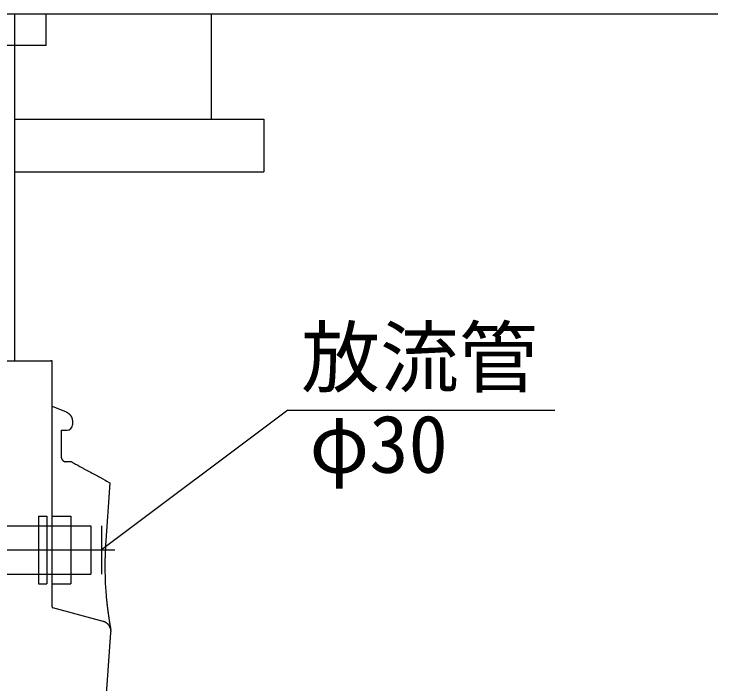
# Model space of a CAD drawing. Units: millimetres, scale not verified. Extents: x -8093 to 8093, y -5792 to 5792.
# Drawn here: x -3575 to -2905, y -1652 to -1015 of the extents above; entities that cross this region are included whole.
import ezdxf
from ezdxf.enums import TextEntityAlignment as Align

# ---------------------------------------------------------------- set-up
doc = ezdxf.new("R2010")
doc.units = ezdxf.units.MM
doc.header["$LTSCALE"] = 30
doc.linetypes.add('LONG_CHAIN', pattern=[21, 18, -1, 1, -1])
doc.layers.add('0-1_00クル-フ-0躯体', color=3, linetype='Continuous', lineweight=25)
doc.layers.add('0-2_00クル-フ-1機器', color=2, linetype='Continuous', lineweight=25)
doc.styles.add('ＭＳ ゴシック', font='')
doc.styles.get('ＭＳ ゴシック').set_extended_font_data('MS Gothic')

msp = doc.modelspace()

# ---------------------------------------------------------------- linework, layer by layer
at = {"layer": '0-1_00クル-フ-0躯体'}
for p, q in [((-4055.52, -1344.54), (-3539.52, -1344.54)), ((-3529.85, -1410.54), (-3524.1, -1410.54)), ((-3521.73, -1440.54), (-3525.36, -1440.54)), ((-3551.52, -1492.34), (-3551.52, -1556.74)), ((-3538.52, -1492.34), (-3520.52, -1492.34)), ((-3520.52, -1492.34), (-3520.52, -1556.74)), ((-3593.52, -1501.54), (-3501.52, -1501.54)), ((-3538.52, -1578.77), (-3538.52, -1501.04)), ((-3501.52, -1501.54), (-3501.52, -1547.54)), ((-3491.52, -1501.54), (-3491.52, -1547.54)), ((-3593.52, -1547.54), (-3501.52, -1547.54)), ((-3551.52, -1556.74), (-3543.52, -1556.74)), ((-3538.52, -1556.74), (-3520.52, -1556.74))]:
    msp.add_line(p, q, dxfattribs=at)
at = {"layer": '0-1_00クル-フ-0躯体', "color": 4}
for q in [(-3491.52, -1524.54), (-3060.27, -1391.58)]:
    msp.add_line((-3314.2, -1391.58), q, dxfattribs=at)
at = {"layer": '0-1_00クル-フ-0躯体', "linetype": 'LONG_CHAIN'}
msp.add_line((-3746.98, -1524.54), (-3478.83, -1524.54), dxfattribs=at)
at = {"layer": '0-1_00クル-フ-0躯体'}
for points in [[(-3538.52, -1501.04), (-3538.52, -1344.54), (-3539.52, -1344.54)], [(-3538.52, -1387.68), (-3525.16, -1393.12), (-3525.1, -1393.14), (-3525.04, -1393.16), (-3524.97, -1393.19), (-3524.9, -1393.22), (-3524.81, -1393.26), (-3524.73, -1393.3), (-3524.64, -1393.34), (-3524.55, -1393.38), (-3524.46, -1393.43), (-3524.37, -1393.47), (-3524.28, -1393.52), (-3524.18, -1393.57), (-3524.08, -1393.63), (-3523.98, -1393.7), (-3523.86, -1393.77), (-3523.74, -1393.85), (-3523.61, -1393.94), (-3523.48, -1394.03), (-3523.34, -1394.13), (-3523.2, -1394.23), (-3523.06, -1394.33), (-3522.92, -1394.44), (-3522.79, -1394.54), (-3522.67, -1394.63), (-3522.56, -1394.72), (-3522.46, -1394.81), (-3522.36, -1394.89), (-3522.27, -1394.97), (-3522.18, -1395.06), (-3522.09, -1395.15), (-3522, -1395.24), (-3521.9, -1395.35), (-3521.8, -1395.46), (-3521.69, -1395.59), (-3521.58, -1395.71), (-3521.47, -1395.85), (-3521.36, -1395.98), (-3521.25, -1396.11)], [(-3521.25, -1396.11), (-3521.15, -1396.24), (-3521.05, -1396.36), (-3520.96, -1396.47), (-3520.89, -1396.58), (-3520.81, -1396.68), (-3520.74, -1396.79), (-3520.67, -1396.89), (-3520.61, -1397), (-3520.54, -1397.12), (-3520.47, -1397.24), (-3520.4, -1397.38), (-3520.32, -1397.52), (-3520.25, -1397.67), (-3520.17, -1397.82), (-3520.09, -1397.98), (-3520.02, -1398.13), (-3519.95, -1398.27), (-3519.89, -1398.41), (-3519.83, -1398.54), (-3519.78, -1398.67), (-3519.73, -1398.78), (-3519.69, -1398.9), (-3519.65, -1399.01), (-3519.61, -1399.13), (-3519.57, -1399.26), (-3519.53, -1399.4), (-3519.49, -1399.54), (-3519.45, -1399.7), (-3519.41, -1399.86), (-3519.37, -1400.03), (-3519.33, -1400.19), (-3519.3, -1400.36), (-3519.26, -1400.52), (-3519.23, -1400.67), (-3519.21, -1400.8), (-3519.18, -1400.93), (-3519.17, -1401.05), (-3519.15, -1401.16), (-3519.14, -1401.27)], [(-3519.14, -1401.27), (-3519.13, -1401.37), (-3519.12, -1401.47), (-3519.11, -1401.57), (-3519.11, -1401.67), (-3519.1, -1401.76), (-3519.1, -1401.86), (-3519.1, -1401.95), (-3519.1, -1402.03), (-3519.1, -1402.1), (-3519.1, -1402.17), (-3519.1, -1402.35), (-3519.1, -1405.54)], [(-3529.85, -1410.54), (-3529.85, -1435.54), (-3529.85, -1435.62), (-3529.85, -1435.65), (-3529.85, -1435.69), (-3529.85, -1435.73), (-3529.85, -1435.78), (-3529.85, -1435.84), (-3529.85, -1435.89), (-3529.85, -1435.95), (-3529.84, -1436.01), (-3529.84, -1436.07), (-3529.83, -1436.13), (-3529.83, -1436.19), (-3529.82, -1436.26), (-3529.81, -1436.32), (-3529.79, -1436.4), (-3529.78, -1436.47), (-3529.76, -1436.56), (-3529.74, -1436.65), (-3529.72, -1436.74), (-3529.7, -1436.84), (-3529.67, -1436.94), (-3529.64, -1437.04), (-3529.62, -1437.14), (-3529.59, -1437.23), (-3529.56, -1437.32), (-3529.54, -1437.4), (-3529.51, -1437.47), (-3529.49, -1437.54), (-3529.46, -1437.61), (-3529.43, -1437.68), (-3529.4, -1437.74), (-3529.36, -1437.81), (-3529.33, -1437.89), (-3529.28, -1437.97), (-3529.24, -1438.05), (-3529.19, -1438.14), (-3529.14, -1438.23), (-3529.09, -1438.32)], [(-3529.09, -1438.32), (-3529.04, -1438.4), (-3528.99, -1438.48), (-3528.94, -1438.56), (-3528.89, -1438.63), (-3528.85, -1438.7), (-3528.81, -1438.76), (-3528.76, -1438.82), (-3528.72, -1438.87), (-3528.67, -1438.93), (-3528.61, -1438.99), (-3528.56, -1439.05), (-3528.49, -1439.12), (-3528.43, -1439.19), (-3528.35, -1439.26), (-3528.28, -1439.33), (-3528.21, -1439.4), (-3528.13, -1439.47), (-3528.06, -1439.53), (-3527.99, -1439.59), (-3527.93, -1439.65), (-3527.86, -1439.7), (-3527.8, -1439.74), (-3527.74, -1439.79), (-3527.68, -1439.83), (-3527.62, -1439.87), (-3527.55, -1439.91), (-3527.48, -1439.95), (-3527.4, -1439.99), (-3527.31, -1440.04), (-3527.22, -1440.08), (-3527.14, -1440.12), (-3527.05, -1440.17), (-3526.96, -1440.21), (-3526.87, -1440.25), (-3526.79, -1440.28), (-3526.72, -1440.31), (-3526.65, -1440.34), (-3526.58, -1440.36), (-3526.52, -1440.38)], [(-3526.52, -1440.38), (-3526.46, -1440.4), (-3526.4, -1440.41), (-3526.33, -1440.43), (-3526.27, -1440.44), (-3526.21, -1440.45), (-3526.14, -1440.47), (-3526.07, -1440.48), (-3526.01, -1440.49), (-3525.94, -1440.49), (-3525.88, -1440.5), (-3525.82, -1440.51), (-3525.77, -1440.52), (-3525.73, -1440.52), (-3525.69, -1440.52), (-3525.66, -1440.53), (-3525.63, -1440.53), (-3525.6, -1440.53), (-3525.58, -1440.53), (-3525.55, -1440.53), (-3525.53, -1440.54), (-3525.51, -1440.54), (-3525.49, -1440.54), (-3525.47, -1440.54), (-3525.45, -1440.54), (-3525.43, -1440.54), (-3525.42, -1440.54), (-3525.4, -1440.54), (-3525.36, -1440.54)], [(-3521.51, -1440.54), (-3521.54, -1440.54), (-3521.56, -1440.54), (-3521.58, -1440.54), (-3521.6, -1440.54), (-3521.62, -1440.54), (-3521.64, -1440.54), (-3521.66, -1440.54), (-3521.67, -1440.54), (-3521.69, -1440.54), (-3521.73, -1440.54)], [(-3520.27, -1440.74), (-3520.3, -1440.73), (-3520.33, -1440.72), (-3520.36, -1440.71), (-3520.39, -1440.71), (-3520.42, -1440.7), (-3520.45, -1440.69), (-3520.47, -1440.69), (-3520.5, -1440.68), (-3520.54, -1440.67), (-3520.57, -1440.66), (-3520.61, -1440.66), (-3520.64, -1440.65), (-3520.68, -1440.64), (-3520.72, -1440.63), (-3520.76, -1440.63), (-3520.79, -1440.62), (-3520.83, -1440.61), (-3520.86, -1440.61), (-3520.89, -1440.6), (-3520.92, -1440.6), (-3520.95, -1440.59), (-3520.97, -1440.59), (-3521, -1440.59), (-3521.03, -1440.58), (-3521.06, -1440.58), (-3521.1, -1440.57), (-3521.13, -1440.57), (-3521.17, -1440.57), (-3521.21, -1440.56), (-3521.25, -1440.56), (-3521.29, -1440.56), (-3521.32, -1440.55), (-3521.36, -1440.55), (-3521.39, -1440.55), (-3521.42, -1440.54), (-3521.44, -1440.54), (-3521.47, -1440.54), (-3521.49, -1440.54), (-3521.51, -1440.54)], [(-3519.18, -1441.19), (-3519.22, -1441.17), (-3519.23, -1441.16), (-3519.25, -1441.15), (-3519.26, -1441.14), (-3519.28, -1441.13), (-3519.3, -1441.12), (-3519.32, -1441.11), (-3519.34, -1441.1), (-3519.36, -1441.09), (-3519.38, -1441.08), (-3519.4, -1441.07), (-3519.42, -1441.06), (-3519.44, -1441.05), (-3519.46, -1441.04), (-3519.49, -1441.03), (-3519.52, -1441.02), (-3519.55, -1441), (-3519.59, -1440.99), (-3519.62, -1440.97), (-3519.66, -1440.96), (-3519.69, -1440.94), (-3519.73, -1440.93), (-3519.76, -1440.91), (-3519.79, -1440.9), (-3519.82, -1440.89), (-3519.85, -1440.88), (-3519.88, -1440.87), (-3519.9, -1440.86), (-3519.93, -1440.85), (-3519.96, -1440.84), (-3519.99, -1440.83), (-3520.02, -1440.82), (-3520.05, -1440.81), (-3520.08, -1440.8), (-3520.12, -1440.79), (-3520.16, -1440.77), (-3520.2, -1440.76), (-3520.23, -1440.75), (-3520.27, -1440.74)], [(-3519.18, -1441.19), (-3517.11, -1442.32), (-3516.21, -1442.81), (-3515.23, -1443.34), (-3514.04, -1443.99), (-3512.07, -1445.07), (-3510.09, -1446.14), (-3508.88, -1446.8), (-3508.13, -1447.21), (-3506.92, -1447.87), (-3504.43, -1449.23), (-3502.54, -1450.26), (-3501.39, -1450.88), (-3500.23, -1451.51), (-3497.83, -1452.82), (-3495.42, -1454.13), (-3494.27, -1454.76), (-3493.11, -1455.39), (-3490.19, -1456.98), (-3487.91, -1458.23), (-3486.26, -1459.13), (-3484.15, -1460.28), (-3483.59, -1460.58)], [(-3483.5, -1460.73), (-3487.51, -1520.21), (-3487.6, -1521.58), (-3487.64, -1522.16), (-3487.69, -1522.85), (-3487.74, -1523.64), (-3487.79, -1524.51), (-3487.85, -1525.45), (-3487.91, -1526.43), (-3487.96, -1527.45), (-3488.01, -1528.48), (-3488.06, -1529.53), (-3488.1, -1530.58), (-3488.13, -1531.67), (-3488.16, -1532.81), (-3488.19, -1534), (-3488.2, -1535.27), (-3488.22, -1536.63), (-3488.22, -1538.08), (-3488.22, -1539.65), (-3488.21, -1541.3), (-3488.2, -1543.01), (-3488.18, -1544.74), (-3488.16, -1546.46), (-3488.13, -1548.15), (-3488.1, -1549.77), (-3488.07, -1551.29), (-3488.03, -1552.68), (-3487.99, -1553.98), (-3487.94, -1555.2), (-3487.88, -1556.37), (-3487.82, -1557.53), (-3487.75, -1558.7), (-3487.67, -1559.91), (-3487.58, -1561.18), (-3487.48, -1562.55), (-3487.37, -1563.98), (-3487.25, -1565.45), (-3487.13, -1566.94), (-3487.01, -1568.41)], [(-3551.52, -1492.34), (-3543.52, -1492.34), (-3543.52, -1556.74)], [(-3487.01, -1568.41), (-3486.88, -1569.85), (-3486.76, -1571.22), (-3486.64, -1572.5), (-3486.53, -1573.67), (-3486.42, -1574.74), (-3486.32, -1575.72), (-3486.21, -1576.64), (-3486.11, -1577.51), (-3486.01, -1578.35), (-3485.91, -1579.18), (-3485.8, -1580.02), (-3485.69, -1580.87), (-3485.57, -1581.74), (-3485.45, -1582.6), (-3485.34, -1583.44), (-3485.22, -1584.26), (-3485.12, -1585.03), (-3485.02, -1585.75), (-3484.92, -1586.39), (-3484.84, -1586.96), (-3484.77, -1587.47), (-3484.7, -1587.91), (-3484.64, -1588.32), (-3484.59, -1588.69), (-3484.53, -1589.05), (-3484.48, -1589.41), (-3484.42, -1589.79), (-3484.36, -1590.18), (-3484.29, -1590.59), (-3484.22, -1591.02), (-3484.15, -1591.44), (-3484.09, -1591.86), (-3484.02, -1592.27), (-3483.96, -1592.66), (-3483.9, -1593.02), (-3483.85, -1593.35), (-3483.8, -1593.65), (-3483.75, -1593.93), (-3483.71, -1594.19)], [(-3483.76, -1597.27), (-3483.89, -1597.05), (-3484.02, -1596.84), (-3484.15, -1596.62), (-3484.28, -1596.42), (-3484.41, -1596.23), (-3484.53, -1596.05), (-3484.66, -1595.88), (-3484.78, -1595.73), (-3484.91, -1595.58), (-3485.05, -1595.43), (-3485.19, -1595.28), (-3485.35, -1595.13), (-3485.53, -1594.98), (-3485.72, -1594.81), (-3485.93, -1594.64), (-3486.15, -1594.47), (-3486.37, -1594.29), (-3486.6, -1594.12), (-3486.82, -1593.96), (-3487.04, -1593.81), (-3487.25, -1593.66), (-3487.45, -1593.54), (-3487.63, -1593.42), (-3487.81, -1593.32), (-3487.97, -1593.23), (-3488.13, -1593.15), (-3488.29, -1593.08), (-3488.44, -1593.02), (-3488.59, -1592.96), (-3488.75, -1592.9), (-3488.9, -1592.85), (-3489.04, -1592.8), (-3489.18, -1592.76), (-3489.32, -1592.72), (-3489.44, -1592.69), (-3489.54, -1592.66), (-3489.84, -1592.58), (-3537.77, -1579.74)], [(-3487.52, -1675.54), (-3482.45, -1602.94), (-3482.44, -1602.77), (-3482.43, -1602.7), (-3482.43, -1602.62), (-3482.42, -1602.52), (-3482.42, -1602.41), (-3482.41, -1602.3), (-3482.41, -1602.18), (-3482.41, -1602.06), (-3482.41, -1601.94), (-3482.41, -1601.81), (-3482.41, -1601.68), (-3482.42, -1601.55), (-3482.43, -1601.41), (-3482.45, -1601.27), (-3482.47, -1601.12), (-3482.49, -1600.95), (-3482.52, -1600.77), (-3482.56, -1600.58), (-3482.6, -1600.38), (-3482.65, -1600.17), (-3482.7, -1599.96), (-3482.75, -1599.75), (-3482.8, -1599.54), (-3482.85, -1599.34), (-3482.9, -1599.15), (-3482.96, -1598.98), (-3483.01, -1598.82), (-3483.06, -1598.66), (-3483.12, -1598.51), (-3483.18, -1598.36), (-3483.25, -1598.21), (-3483.33, -1598.05), (-3483.42, -1597.87), (-3483.53, -1597.68), (-3483.64, -1597.48), (-3483.76, -1597.27)], [(-3483.71, -1594.19), (-3483.66, -1594.44), (-3483.62, -1594.69), (-3483.58, -1594.94), (-3483.53, -1595.2), (-3483.48, -1595.48), (-3483.43, -1595.77), (-3483.38, -1596.06), (-3483.33, -1596.35), (-3483.28, -1596.64), (-3483.23, -1596.91), (-3483.19, -1597.18), (-3483.14, -1597.42), (-3483.1, -1597.64), (-3483.07, -1597.83), (-3483.04, -1598.01), (-3483.01, -1598.17), (-3482.98, -1598.32), (-3482.95, -1598.47), (-3482.93, -1598.62), (-3482.9, -1598.76), (-3482.87, -1598.91), (-3482.85, -1599.06), (-3482.82, -1599.22), (-3482.79, -1599.36), (-3482.76, -1599.51), (-3482.74, -1599.65), (-3482.71, -1599.77), (-3482.69, -1599.89), (-3482.67, -1599.98), (-3482.66, -1600.07), (-3482.65, -1600.14), (-3482.64, -1600.2), (-3482.63, -1600.24), (-3482.62, -1600.28), (-3482.61, -1600.31), (-3482.6, -1600.39)]]:
    msp.add_lwpolyline(points, dxfattribs=at)
for centre, radius, start, end in [((-3524.1, -1405.54), 5, 270, 0), ((-3537.52, -1578.77), 1, 180, 255)]:
    msp.add_arc(centre, radius, start, end, dxfattribs=at)
at = {"layer": '0-2_00クル-フ-1機器'}
for p, q in [((-2905.03, -1014.54), (-6976.13, -1014.54)), ((-3574.02, -1344.44), (-3574.02, -1014.54)), ((-3544.02, -1044.44), (-3544.02, -1014.54)), ((-3387, -1014.54), (-3387, -1114.54)), ((-3544.02, -1044.44), (-4054.02, -1044.44)), ((-3574.02, -1114.54), (-3337, -1114.54)), ((-3337, -1114.54), (-3337, -1164.54)), ((-3574.02, -1164.54), (-3337, -1164.54))]:
    msp.add_line(p, q, dxfattribs=at)

# ---------------------------------------------------------------- texts
at = {"layer": '0-1_00クル-フ-0躯体', "color": 4, "style": 'ＭＳ ゴシック'}
for s, p in [('放流管', (-3301.43, -1385.16)), ('φ30', (-3293.62, -1467.63))]:
    msp.add_text(s, height=54.99, dxfattribs=at).set_placement(p, align=Align.BOTTOM_LEFT)

doc.saveas('drawing.dxf')
